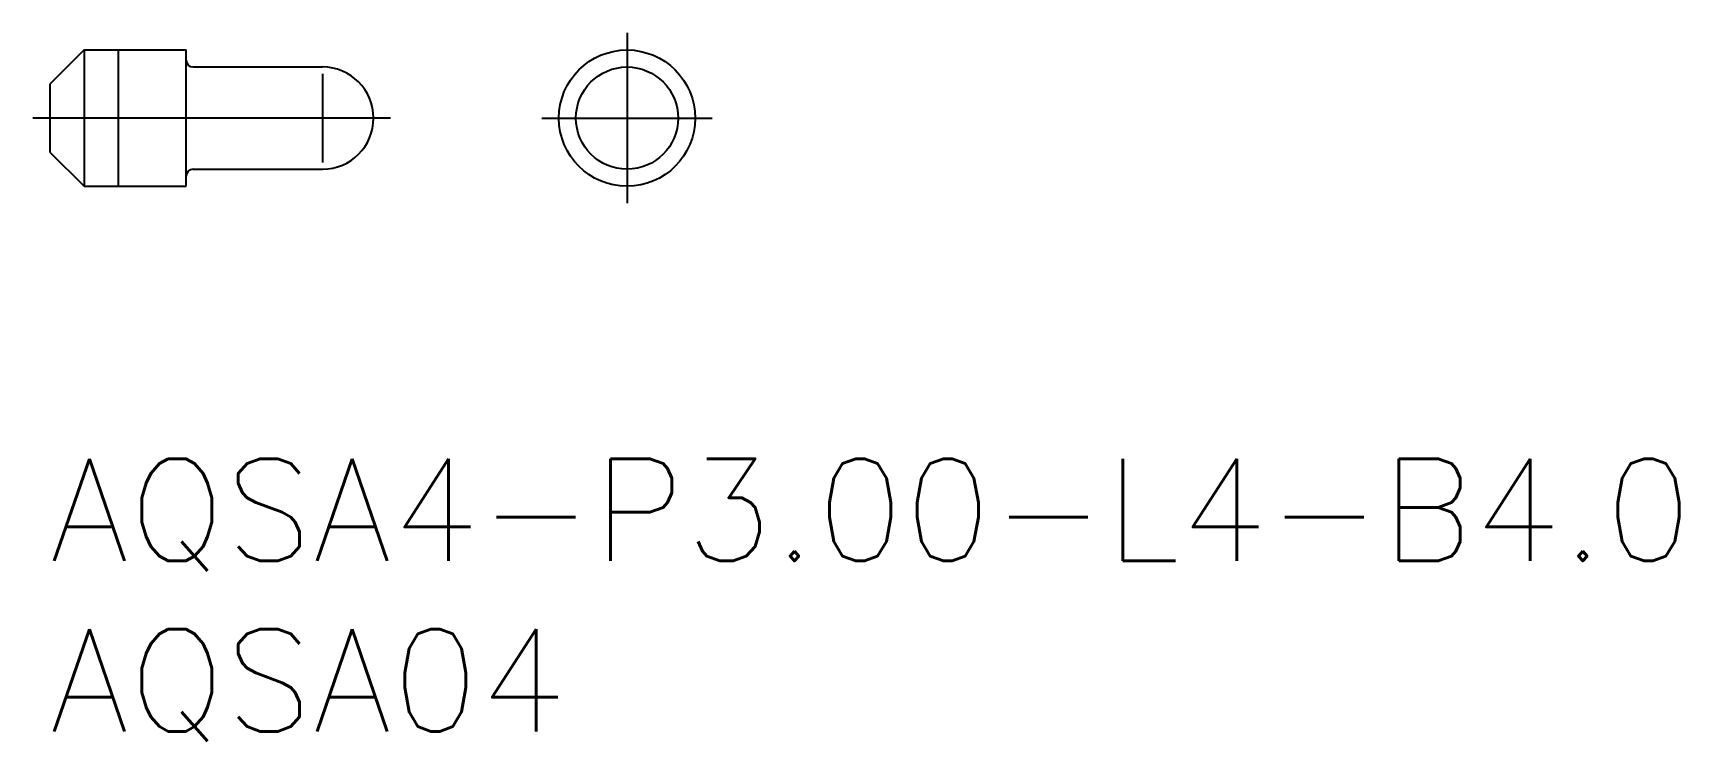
# Model space of a CAD drawing. Extents: x -0.5 to 47.8, y -8.3 to 12.5.
import ezdxf

# ---------------------------------------------------------------- set-up
doc = ezdxf.new("R2010")
doc.units = 0
doc.header["$LTSCALE"] = 0.5
doc.linetypes.add('CENTER', pattern=[50.8, 31.75, -6.35, 6.35, -6.35])
for name, color, linetype in [('MSM_CENTER', 1, 'CENTER'), ('MSM_CONTINUOUS', 7, 'CONTINUOUS'), ('MSM_NARROW', 5, 'CONTINUOUS'), ('MSM_PART_NUMBER', 7, 'CONTINUOUS')]:
    doc.layers.add(name, color=color, linetype=linetype)
doc.styles.get("Standard").update_dxf_attribs({"font": 'txt.shx', "height": 1, "bigfont": 'bigfont.shx'})

# ---------------------------------------------------------------- blocks, each defined once
blk = doc.blocks.new('*U15')
at = {"layer": 'MSM_PART_NUMBER'}
blk.add_text('AQSA4-P3.00-L4-B4.0', height=3, dxfattribs=at).set_placement((0, -3))
blk = doc.blocks.new('*U16')
at = {"layer": 'MSM_PART_NUMBER'}
blk.add_text('AQSA04', height=3, dxfattribs=at).set_placement((0, -8))

msp = doc.modelspace()

# ---------------------------------------------------------------- linework, layer by layer
at = {"layer": 'MSM_CENTER'}
for p, q in [((16.943, 12.5), (16.943, 7.5)), ((10, 10), (-0.5, 10)), ((14.443, 10), (19.443, 10))]:
    msp.add_line(p, q, dxfattribs=at)
at = {"layer": 'MSM_CONTINUOUS'}
for p, q in [((1, 12), (0, 11)), ((1, 12), (4, 12)), ((1, 12), (1, 8)), ((4, 8), (4, 12)), ((4.2, 11.5), (8, 11.5)), ((0, 11), (0, 9)), ((0, 9), (1, 8)), ((4.2, 8.5), (8, 8.5)), ((1, 8), (4, 8))]:
    msp.add_line(p, q, dxfattribs=at)
for radius in [2, 1.5]:
    msp.add_circle((16.943, 10), radius, dxfattribs=at)
for centre, radius, start, end in [((4.2, 11.7), 0.2, 180, 270), ((8, 10), 1.5, 270, 90), ((4.2, 8.3), 0.2, 90, 180)]:
    msp.add_arc(centre, radius, start, end, dxfattribs=at)
at = {"layer": 'MSM_NARROW'}
for p, q in [((2, 12), (2, 8)), ((8, 11.3), (8, 8.7))]:
    msp.add_line(p, q, dxfattribs=at)

# ---------------------------------------------------------------- block references
at = {"layer": 'MSM_CONTINUOUS'}
for name in ['*U15', '*U16']:
    msp.add_blockref(name, (0, 0), dxfattribs=at)

doc.saveas('drawing.dxf')
